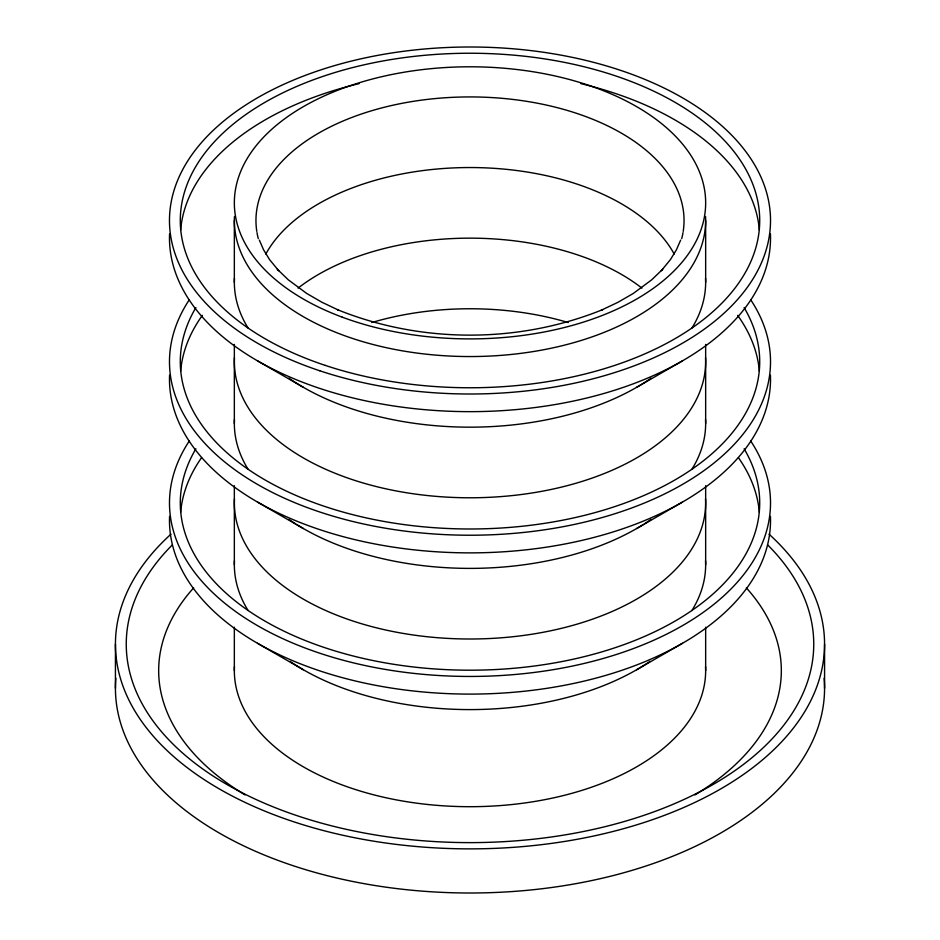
<?xml version="1.0" encoding="UTF-8"?>
<svg xmlns="http://www.w3.org/2000/svg" width="940" height="940" viewBox="0 0 940 940"><rect width="100%" height="100%" fill="white"/><g stroke="black" fill="none" stroke-linecap="round" stroke-linejoin="round"><path stroke-width="1.41" d="M680.642 240.123L676.389 249.887L670.42 259.605L661.314 270.72L662.7 269.228L651.678 279.838L633.278 293.456L617.991 302.292L601.271 310.212L602.54 309.671C518.774 343.617 421.226 343.617 337.46 309.671L338.729 310.212L322.009 302.292L306.722 293.456L288.322 279.838L277.3 269.228L278.687 270.72L269.58 259.605L263.611 249.887L259.358 240.123M636.639 387.315L682.499 360.843M636.639 528.538L682.499 502.054M636.639 669.762L682.499 643.277M257.501 360.843L303.362 387.315M257.501 502.054L303.362 528.538M257.501 643.277L303.362 669.762M824.568 644.159L824.568 688.292M705.658 220.501L705.658 282.282M705.658 344.428L705.658 423.505M705.658 485.651L705.658 564.729M705.658 627.168L705.658 670.643M234.342 220.501L234.342 282.282M234.342 344.428L234.342 423.505M234.342 485.651L234.342 564.729M234.342 627.168L234.342 670.643M115.432 644.159L115.432 688.292M744.116 307.591A289.708 167.261 0 0 1 470 528.985A289.708 167.261 0 0 1 195.884 307.591M750.755 299.848A300.518 173.501 0 0 1 470 535.224A300.518 173.501 0 0 1 189.246 299.848M770.424 375.119A300.518 173.501 0 0 1 470 552.873A300.518 173.501 0 0 1 169.576 375.119M705.552 419.498A235.658 136.053 0 0 1 691.875 469.342M248.125 469.342A235.658 136.053 0 0 1 234.448 419.498M180.645 371.171A289.708 167.261 0 0 1 202.347 315.37M737.653 315.37A289.708 167.261 0 0 1 759.356 371.171M256.796 231.405A214.038 123.575 0 0 1 470 96.926A214.038 123.575 0 0 1 683.204 231.405M683.004 232.615A214.038 123.575 0 0 1 681.723 238.631M258.277 238.631A214.038 123.575 0 0 1 256.996 232.615M705.552 216.494A235.658 136.053 0 0 1 470 356.554A235.658 136.053 0 0 1 234.448 216.494M705.552 666.636A235.658 136.053 0 0 1 470 806.696A235.658 136.053 0 0 1 234.448 666.636M705.552 278.275A235.658 136.053 0 0 1 691.875 328.119M248.125 328.119A235.658 136.053 0 0 1 234.448 278.275M265.797 254.082A214.038 123.575 0 0 1 470 167.543A214.038 123.575 0 0 1 674.203 254.082M298.086 288.11A214.038 123.575 0 0 1 641.914 288.11M705.552 357.717A235.658 136.053 0 0 1 470 497.777A235.658 136.053 0 0 1 234.448 357.717M651.115 519.374A235.658 136.053 0 0 1 644.605 523.697M643.5 524.403A235.658 136.053 0 0 1 296.5 524.403M295.395 523.697A235.658 136.053 0 0 1 288.886 519.374M371.758 322.549A214.038 123.575 0 0 1 568.242 322.549M705.552 498.94A235.658 136.053 0 0 1 470 639A235.658 136.053 0 0 1 234.448 498.94M650.045 661.325A235.658 136.053 0 0 1 289.955 661.325M651.115 378.162A235.658 136.053 0 0 1 288.886 378.162M744.116 448.803A289.708 167.261 0 0 1 470 670.197A289.708 167.261 0 0 1 195.884 448.803M750.755 441.072A300.518 173.501 0 0 1 470 676.448A300.518 173.501 0 0 1 189.246 441.072M770.424 516.342A300.518 173.501 0 0 1 470 694.096A300.518 173.501 0 0 1 169.576 516.342M705.552 560.722A235.658 136.053 0 0 1 691.875 610.565M248.125 610.565A235.658 136.053 0 0 1 234.448 560.722M180.645 512.382A289.708 167.261 0 0 1 201.571 457.674M738.429 457.674A289.708 167.261 0 0 1 759.356 512.382M824.133 678.245A354.568 204.709 0 0 1 470 893A354.568 204.709 0 0 1 115.867 678.245M769.038 534.178A354.568 204.709 0 0 1 701.839 799.047A354.568 204.709 0 0 1 238.161 799.047A354.568 204.709 0 0 1 170.963 534.178M767.698 544.93A343.758 198.469 0 0 1 690.959 796.192A343.758 198.469 0 0 1 249.041 796.192A343.758 198.469 0 0 1 172.302 544.93M746.348 587.864A311.328 179.74 0 0 1 694.895 794.934M245.105 794.934A311.328 179.74 0 0 1 193.652 587.864M770.424 233.895A300.518 173.501 0 0 1 470 411.649A300.518 173.501 0 0 1 169.576 233.895M180.645 229.947A289.708 167.261 0 0 1 359.139 83.625M580.861 83.625A289.708 167.261 0 0 1 759.356 229.947M325.146 365.355A289.708 167.261 0 0 0 759.708 220.501A289.708 167.261 0 0 0 325.146 75.647A289.708 167.261 0 0 0 325.146 365.355M319.741 370.76A300.518 173.501 0 0 0 770.518 220.501A300.518 173.501 0 0 0 319.741 70.242A300.518 173.501 0 0 0 319.741 370.76M342.301 317.191A235.658 136.053 0 0 0 705.376 209.526A235.658 136.053 0 0 0 362.323 81.827A235.658 136.053 0 0 0 342.301 317.191"/></g></svg>
